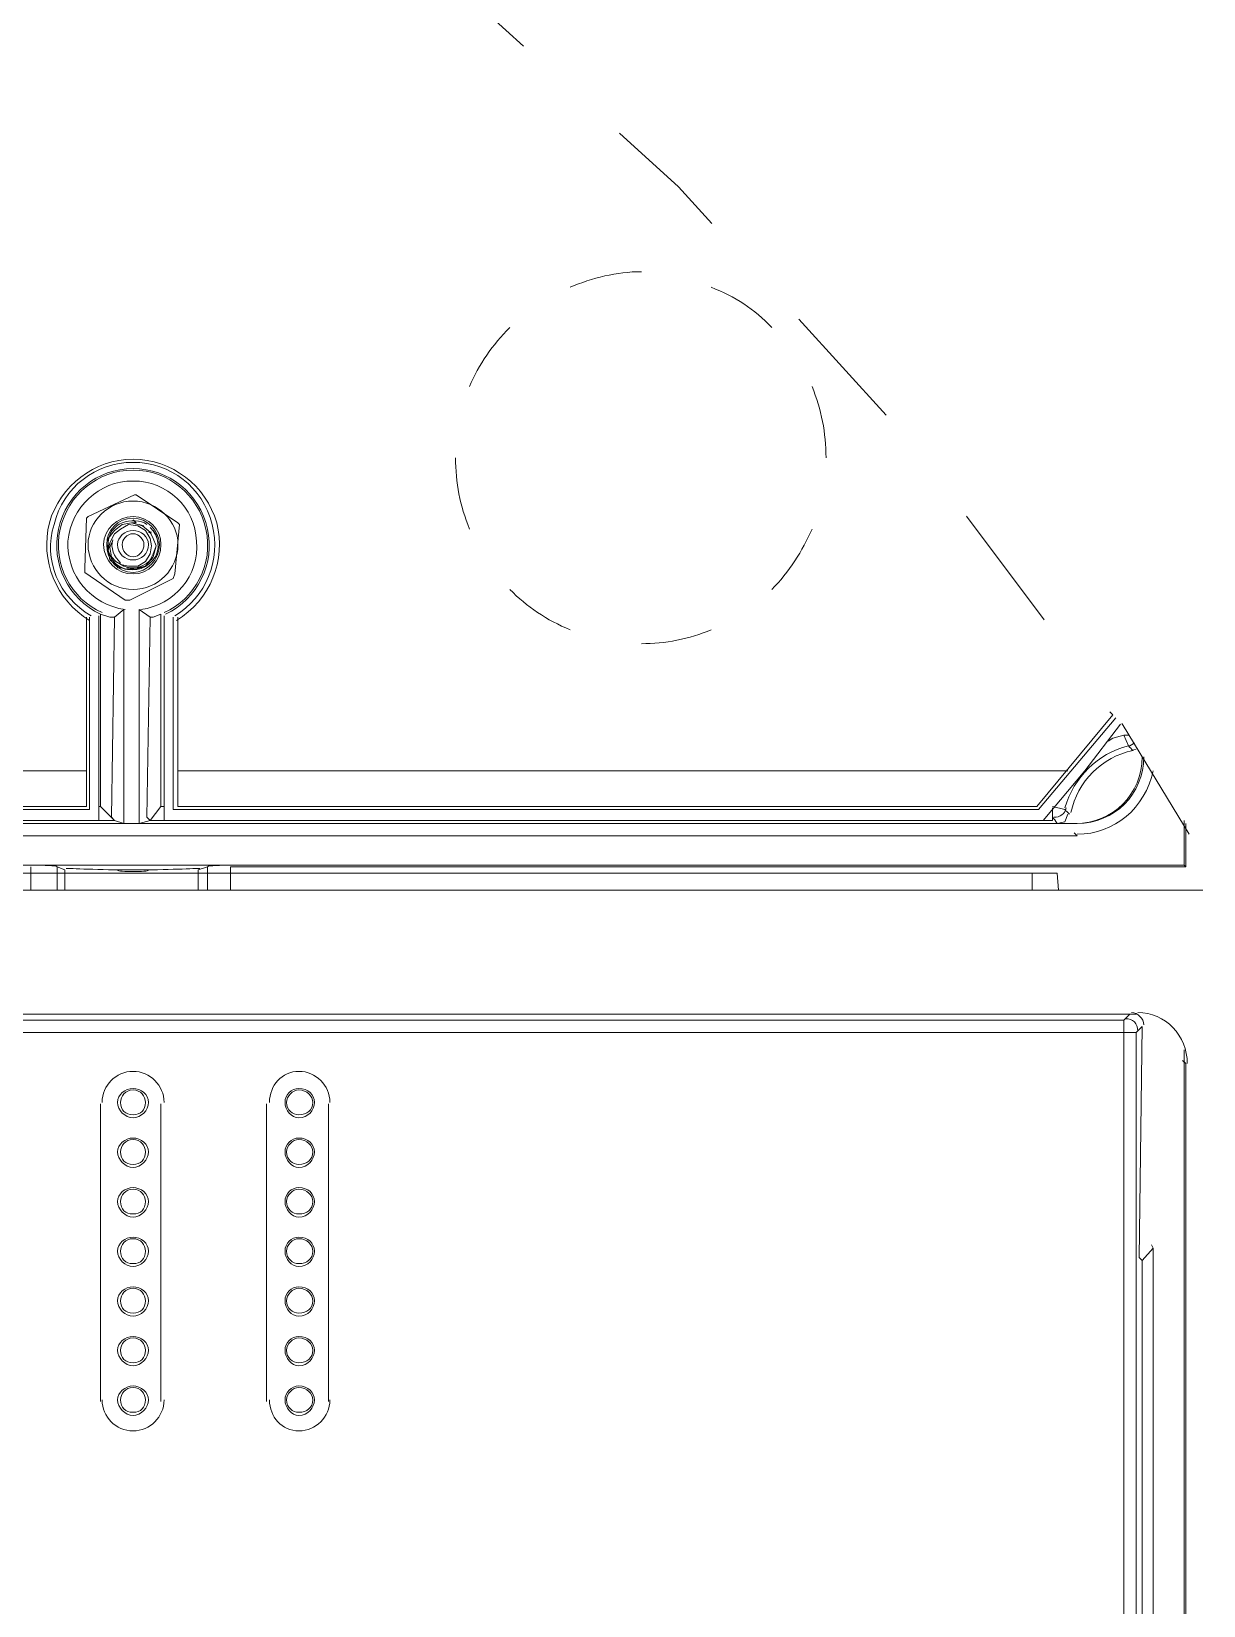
# Model space of a CAD drawing. Header units: metres. Extents: x 2999 to 3164, y 1641 to 1678.
# Drawn here: x 3007.977 to 3008.882, y 1647.108 to 1648.324 of the extents above; entities that cross this region are included whole.
import ezdxf

# ---------------------------------------------------------------- set-up
doc = ezdxf.new("R2010")
doc.units = ezdxf.units.M
doc.linetypes.add('CONTORNO_QUADRO_T', pattern=[0.35, 0.2, -0.15])

msp = doc.modelspace()

# ---------------------------------------------------------------- linework, layer by layer
at = {"color": 7, "linetype": 'Continuous', "lineweight": 20, "true_color": 0x000007}
msp.add_lwpolyline([(3008.0916, 1647.9433), (3008.0904, 1647.9445), (3008.0581, 1647.9661), (3008.0569, 1647.9661), (3008.021, 1647.9493), (3008.0198, 1647.9481), (3008.0186, 1647.9098), (3008.0186, 1647.9062), (3008.0497, 1647.8847), (3008.0533, 1647.8847), (3008.0868, 1647.9014), (3008.088, 1647.905)], close=True, dxfattribs=at)
for points in [[(3008.0437, 1647.9098), (3008.0437, 1647.911), (3008.0378, 1647.9158), (3008.0366, 1647.923), (3008.0366, 1647.9325), (3008.0413, 1647.9385), (3008.0473, 1647.9433), (3008.0545, 1647.9445), (3008.0629, 1647.9421), (3008.0689, 1647.9373), (3008.0713, 1647.9325), (3008.0737, 1647.9266), (3008.0713, 1647.9206), (3008.0689, 1647.9158)], [(3008.0497, 1647.9086), (3008.0437, 1647.911), (3008.039, 1647.917), (3008.0366, 1647.923), (3008.0378, 1647.929), (3008.0413, 1647.9361), (3008.0461, 1647.9397), (3008.0521, 1647.9433), (3008.0593, 1647.9421), (3008.0653, 1647.9385), (3008.0689, 1647.9325), (3008.0701, 1647.9266), (3008.0689, 1647.9206), (3008.0653, 1647.9146), (3008.0593, 1647.911), (3008.0521, 1647.911), (3008.0461, 1647.9122)], [(3008.0545, 1647.9445), (3008.0581, 1647.9445), (3008.0581, 1647.9445)], [(3008.0581, 1647.9445), (3008.0557, 1647.9469), (3008.0557, 1647.9469)], [(3008.0605, 1647.9433), (3008.0641, 1647.9421), (3008.0641, 1647.9421)], [(3008.0701, 1647.9361), (3008.0677, 1647.9373), (3008.0677, 1647.9373)], [(3008.0689, 1647.9373), (3008.0701, 1647.9373), (3008.0701, 1647.9373)], [(3008.039, 1647.929), (3008.0378, 1647.9254), (3008.039, 1647.9182), (3008.0425, 1647.9146), (3008.0485, 1647.911), (3008.0533, 1647.9098), (3008.0593, 1647.9098), (3008.0653, 1647.911), (3008.0689, 1647.9158)], [(3008.0737, 1647.9266), (3008.0713, 1647.9182), (3008.0653, 1647.911), (3008.0581, 1647.9086), (3008.0497, 1647.9086)], [(3008.039, 1647.9158), (3008.039, 1647.9146), (3008.039, 1647.9146)], [(3008.0473, 1647.9098), (3008.0437, 1647.9098), (3008.0437, 1647.9098)], [(3008.0713, 1647.9182), (3008.0701, 1647.9158), (3008.0701, 1647.9158)], [(3008.0198, 1647.8715), (3008.0198, 1647.7254), (3008.0198, 1647.7254)], [(3008.0222, 1647.8715), (3008.0222, 1647.723), (3008.0222, 1647.723)], [(3008.0294, 1647.753), (3008.0294, 1647.8727), (3008.0294, 1647.8727)], [(3008.0485, 1647.8775), (3008.0413, 1647.8715), (3008.0378, 1647.8715), (3008.0306, 1647.8739)], [(3008.0413, 1647.7146), (3008.0306, 1647.7254), (3008.0306, 1647.8739)], [(3008.0413, 1647.7146), (3008.039, 1647.717), (3008.0413, 1647.8715)], [(3008.0485, 1647.8775), (3008.0485, 1647.7122), (3008.0485, 1647.7122)], [(3008.0605, 1647.8775), (3008.0689, 1647.8715), (3008.0713, 1647.8715), (3008.0773, 1647.8739)], [(3008.0605, 1647.7122), (3008.0605, 1647.8775), (3008.0605, 1647.8775)], [(3008.0689, 1647.7146), (3008.0665, 1647.717), (3008.0689, 1647.8715)], [(3008.0773, 1647.8739), (3008.0773, 1647.7254), (3008.0689, 1647.7146)], [(3008.0797, 1647.8727), (3008.0797, 1647.753), (3008.0797, 1647.753)], [(3008.0868, 1647.8715), (3008.0868, 1647.723), (3008.0868, 1647.723)], [(3008.0904, 1647.8715), (3008.0904, 1647.7254), (3008.0904, 1647.7254)], [(3008.8124, 1647.7961), (3008.81, 1647.7985), (3008.81, 1647.7985)], [(3008.7537, 1647.7254), (3008.8124, 1647.7961), (3008.8124, 1647.7961)], [(3008.7549, 1647.723), (3008.8148, 1647.7937), (3008.8148, 1647.7937)], [(3008.7908, 1647.753), (3008.8184, 1647.7889), (3008.8184, 1647.7889)], [(3008.8088, 1647.7757), (3008.8124, 1647.7781), (3008.8208, 1647.7805)], [(3008.8244, 1647.7721), (3008.8208, 1647.7805), (3008.8244, 1647.7805)], [(3008.8304, 1647.7697), (3008.8268, 1647.7685), (3008.8268, 1647.7685)], [(3007.329, 1647.753), (3008.0198, 1647.753), (3008.0198, 1647.753)], [(3008.0294, 1647.753), (3008.0294, 1647.7146), (3007.3493, 1647.7146)], [(3008.0797, 1647.7146), (3008.0797, 1647.753), (3008.0797, 1647.753)], [(3008.0797, 1647.7146), (3008.7585, 1647.7146), (3008.7908, 1647.753)], [(3008.0904, 1647.753), (3008.7777, 1647.753), (3008.7777, 1647.753)], [(3007.3517, 1647.7254), (3008.0198, 1647.7254), (3008.0198, 1647.7254)], [(3008.0294, 1647.7254), (3008.0306, 1647.7254), (3008.0306, 1647.7254)], [(3008.0773, 1647.7254), (3008.0797, 1647.7254), (3008.0797, 1647.7254)], [(3008.0904, 1647.7254), (3008.7537, 1647.7254), (3008.7537, 1647.7254)], [(3008.7657, 1647.7254), (3008.7753, 1647.723), (3008.7753, 1647.723)], [(3008.7849, 1647.7122), (3007.3254, 1647.7122), (3007.3254, 1647.7122)], [(3007.3493, 1647.723), (3008.0222, 1647.723), (3008.0222, 1647.723)], [(3008.0413, 1647.7146), (3008.0294, 1647.7146), (3008.0294, 1647.7146)], [(3008.0413, 1647.7146), (3008.0485, 1647.7122), (3008.0485, 1647.7122)], [(3008.0689, 1647.7146), (3008.0605, 1647.7122), (3008.0485, 1647.7122)], [(3008.0797, 1647.7146), (3008.0689, 1647.7146), (3008.0689, 1647.7146)], [(3008.0868, 1647.723), (3008.7549, 1647.723), (3008.7549, 1647.723)], [(3008.7657, 1647.7146), (3008.7585, 1647.7146), (3008.7585, 1647.7146)], [(3008.7657, 1647.7242), (3008.7657, 1647.7146), (3008.7657, 1647.7146)], [(3008.7777, 1647.7194), (3008.7753, 1647.7134), (3008.7693, 1647.7122)], [(3008.7825, 1647.7122), (3008.7693, 1647.7122), (3008.7693, 1647.7122)], [(3008.7849, 1647.7122), (3008.7825, 1647.7122), (3008.7825, 1647.7122)], [(3008.8675, 1647.7146), (3008.8675, 1647.6799), (3008.8675, 1647.6799)], [(3008.8687, 1647.7122), (3008.8687, 1647.6787), (3008.8687, 1647.6787)], [(3007.3242, 1647.7027), (3008.7849, 1647.7027), (3008.7825, 1647.7051)], [(3008.7849, 1647.7027), (3007.3254, 1647.7027), (3007.3254, 1647.7027)], [(3008.1311, 1647.6787), (3008.8687, 1647.6787), (3008.8675, 1647.6799), (3007.2428, 1647.6799)], [(3007.9767, 1647.6787), (3007.9767, 1647.6608), (3007.997, 1647.6608)], [(3007.997, 1647.6787), (3008.003, 1647.6763), (3008.003, 1647.6763)], [(3007.997, 1647.6787), (3007.997, 1647.6608), (3008.003, 1647.6608)], [(3008.003, 1647.6763), (3008.003, 1647.6608), (3008.106, 1647.6608)], [(3008.106, 1647.6763), (3008.1132, 1647.6787), (3008.1132, 1647.6787)], [(3008.1132, 1647.6787), (3008.1132, 1647.6608), (3008.106, 1647.6608)], [(3008.106, 1647.6763), (3008.106, 1647.6608), (3008.106, 1647.6608)], [(3008.1311, 1647.6787), (3008.1311, 1647.6608), (3008.1132, 1647.6608)], [(3008.7501, 1647.6739), (3007.3589, 1647.6739), (3007.3589, 1647.6739)], [(3008.7501, 1647.6608), (3008.7501, 1647.6739), (3008.7693, 1647.6739), (3008.7705, 1647.6608)], [(3007.226, 1647.6608), (3008.8818, 1647.6608), (3008.8818, 1647.6608)], [(3008.8818, 1647.6608), (3008.1311, 1647.6608), (3008.1311, 1647.6608)], [(3008.8304, 1647.565), (3007.2799, 1647.565), (3007.2799, 1647.565)], [(3008.8256, 1647.565), (3007.2835, 1647.565), (3007.2835, 1647.565)], [(3007.2871, 1647.5602), (3008.8208, 1647.5602), (3008.8208, 1647.5602)], [(3008.8208, 1647.5506), (3007.2871, 1647.5506), (3007.2871, 1647.5602)], [(3008.8208, 1647.5602), (3008.8256, 1647.565), (3008.8256, 1647.565)], [(3008.8304, 1647.5506), (3008.8208, 1647.5506), (3008.8208, 1647.5602)], [(3008.8351, 1647.3746), (3008.8328, 1647.377), (3008.8351, 1647.5554), (3008.8304, 1647.5506), (3008.8304, 1645.2901)], [(3008.8208, 1645.2901), (3008.8208, 1647.5506), (3008.8208, 1647.5506)], [(3008.8675, 1647.5374), (3008.8675, 1644.7143), (3008.8675, 1644.7143)], [(3008.8687, 1647.5267), (3008.8663, 1647.5291), (3008.8663, 1647.5291)], [(3008.8687, 1647.5267), (3008.8687, 1644.719), (3008.8687, 1644.719)], [(3008.0306, 1647.4955), (3008.0306, 1647.468), (3008.0306, 1647.468)], [(3008.0773, 1647.468), (3008.0773, 1647.4955), (3008.0773, 1647.4955)], [(3008.1587, 1647.4955), (3008.1587, 1647.3315), (3008.1587, 1647.3315)], [(3008.2066, 1647.3183), (3008.2066, 1647.4955), (3008.2066, 1647.4955)], [(3008.0306, 1647.2657), (3008.0306, 1647.468), (3008.0306, 1647.468)], [(3008.0773, 1647.468), (3008.0773, 1647.2657), (3008.0773, 1647.2657)], [(3008.2066, 1647.4453), (3008.2066, 1647.2657), (3008.2066, 1647.2657)], [(3008.1587, 1647.2657), (3008.1587, 1647.4309), (3008.1587, 1647.4309)], [(3008.8435, 1644.6795), (3008.8435, 1647.3842), (3008.8351, 1647.3746), (3008.8351, 1644.6652)], [(3008.8435, 1644.6807), (3008.8435, 1647.3842), (3008.8423, 1647.3866)]]:
    msp.add_lwpolyline(points, dxfattribs=at)
at = {"color": 30, "linetype": 'CONTORNO_QUADRO_T', "lineweight": 20, "ltscale": 0.1}
msp.add_open_spline([(3009.3009, 1646.2156), (3009.3009, 1647.7685), (3008.0413, 1649.0281), (3006.4873, 1649.0281), (3006.4873, 1649.0281), (3004.9344, 1649.0281), (3003.6749, 1647.7685), (3003.6749, 1646.2156), (3003.6749, 1646.2156), (3003.6749, 1644.6616), (3004.9344, 1643.402), (3006.4873, 1643.402), (3006.4873, 1643.402), (3008.0413, 1643.402), (3009.3009, 1644.6616), (3009.3009, 1646.2156)], degree=3, knots=[0, 0, 0, 0, 0.0625, 0.0625, 0.0625, 0.062501, 0.125, 0.125, 0.125, 0.125001, 0.1875, 0.1875, 0.1875, 0.187501, 1, 1, 1, 1], dxfattribs=at)
at = {"color": 7, "linetype": 'Continuous', "lineweight": 20, "true_color": 0x000007}
for points in [[(3008.4484, 1648.1385), (3008.4293, 1648.1385), (3008.4101, 1648.1337), (3008.3933, 1648.1265)], [(3008.549, 1648.0954), (3008.5358, 1648.1097), (3008.5203, 1648.1193), (3008.5023, 1648.1265)], [(3008.3467, 1648.0954), (3008.3335, 1648.0822), (3008.3227, 1648.0666), (3008.3155, 1648.0499)], [(3008.5909, 1647.9948), (3008.5909, 1648.014), (3008.5873, 1648.0319), (3008.5801, 1648.0499)], [(3008.3048, 1647.9948), (3008.3048, 1647.9756), (3008.3083, 1647.9577), (3008.3155, 1647.9397)], [(3008.0402, 1647.9313), (3008.0378, 1647.9254), (3008.0413, 1647.9182), (3008.0461, 1647.9134)], [(3008.0749, 1647.9278), (3008.0749, 1647.9313), (3008.0737, 1647.9361), (3008.0713, 1647.9385)], [(3008.549, 1647.893), (3008.5622, 1647.9062), (3008.5729, 1647.923), (3008.5801, 1647.9397)], [(3008.0509, 1647.9098), (3008.0581, 1647.9086), (3008.0653, 1647.911), (3008.0701, 1647.917)], [(3008.3467, 1647.893), (3008.3598, 1647.8799), (3008.3754, 1647.8691), (3008.3933, 1647.8619)], [(3008.4484, 1647.8511), (3008.4664, 1647.8511), (3008.4855, 1647.8547), (3008.5023, 1647.8619)], [(3008.8244, 1647.7721), (3008.8256, 1647.7721), (3008.828, 1647.7733), (3008.8292, 1647.7745)], [(3008.8244, 1647.7721), (3008.8004, 1647.7661), (3008.7825, 1647.7482), (3008.7753, 1647.7242)], [(3008.828, 1647.7685), (3008.804, 1647.7637), (3008.7849, 1647.7446), (3008.7801, 1647.7206)], [(3008.7837, 1647.7122), (3008.8124, 1647.7122), (3008.8351, 1647.735), (3008.8351, 1647.7637)], [(3008.7849, 1647.7122), (3008.8136, 1647.7122), (3008.8363, 1647.735), (3008.8363, 1647.7637)], [(3008.828, 1647.7685), (3008.8268, 1647.7697), (3008.8256, 1647.7709), (3008.8244, 1647.7721)], [(3008.7849, 1647.7039), (3008.8136, 1647.7039), (3008.8375, 1647.7242), (3008.8435, 1647.753)], [(3008.7849, 1647.7039), (3008.8136, 1647.7039), (3008.8375, 1647.7242), (3008.8435, 1647.753)], [(3008.7657, 1647.717), (3008.7669, 1647.7158), (3008.7681, 1647.7146), (3008.7693, 1647.7122)], [(3008.7669, 1647.717), (3008.7717, 1647.717), (3008.7753, 1647.7194), (3008.7765, 1647.7242)], [(3008.7753, 1647.723), (3008.7765, 1647.7218), (3008.7777, 1647.7206), (3008.7789, 1647.7194)], [(3007.997, 1647.6787), (3007.9959, 1647.6799), (3007.9875, 1647.6799), (3007.9779, 1647.6799)], [(3008.1323, 1647.6799), (3008.1228, 1647.6799), (3008.1144, 1647.6799), (3008.1132, 1647.6787)], [(3008.8316, 1647.5518), (3008.8316, 1647.5578), (3008.828, 1647.5614), (3008.822, 1647.5614)], [(3008.8363, 1647.5566), (3008.8363, 1647.5614), (3008.8316, 1647.5662), (3008.8268, 1647.5662)], [(3008.8699, 1647.5267), (3008.8699, 1647.5482), (3008.8531, 1647.5662), (3008.8316, 1647.5662)], [(3008.8699, 1647.5267), (3008.8699, 1647.5482), (3008.8531, 1647.5662), (3008.8316, 1647.5662)]]:
    msp.add_open_spline(points, degree=3, dxfattribs=at)
for points, knots in [([(3008.0892, 1647.8691), (3008.1156, 1647.8847), (3008.1276, 1647.9158), (3008.1204, 1647.9445), (3008.1204, 1647.9445), (3008.112, 1647.9733), (3008.0856, 1647.9936), (3008.0557, 1647.9936), (3008.0557, 1647.9936), (3008.0258, 1647.9936), (3007.9994, 1647.9733), (3007.9911, 1647.9445), (3007.9911, 1647.9445), (3007.9839, 1647.9158), (3007.9959, 1647.8847), (3008.0222, 1647.8691)], [0, 0, 0, 0, 0.0625, 0.0625, 0.0625, 0.062501, 0.125, 0.125, 0.125, 0.125001, 0.1875, 0.1875, 0.1875, 0.187501, 1, 1, 1, 1]), ([(3008.088, 1647.8727), (3008.112, 1647.887), (3008.124, 1647.9158), (3008.1168, 1647.9433), (3008.1168, 1647.9433), (3008.1096, 1647.9721), (3008.0845, 1647.9912), (3008.0557, 1647.9912), (3008.0557, 1647.9912), (3008.027, 1647.9912), (3008.0018, 1647.9721), (3007.9947, 1647.9433), (3007.9947, 1647.9433), (3007.9863, 1647.9158), (3007.9982, 1647.887), (3008.0234, 1647.8727)], [0, 0, 0, 0, 0.0625, 0.0625, 0.0625, 0.062501, 0.125, 0.125, 0.125, 0.125001, 0.1875, 0.1875, 0.1875, 0.187501, 1, 1, 1, 1]), ([(3008.0809, 1647.8739), (3008.106, 1647.8859), (3008.1192, 1647.9134), (3008.1132, 1647.9397), (3008.1132, 1647.9397), (3008.1072, 1647.9673), (3008.0833, 1647.9864), (3008.0557, 1647.9864), (3008.0557, 1647.9864), (3008.0282, 1647.9864), (3008.0042, 1647.9673), (3007.9982, 1647.9397), (3007.9982, 1647.9397), (3007.9923, 1647.9134), (3008.0054, 1647.8859), (3008.0306, 1647.8739)], [0, 0, 0, 0, 0.0625, 0.0625, 0.0625, 0.062501, 0.125, 0.125, 0.125, 0.125001, 0.1875, 0.1875, 0.1875, 0.187501, 1, 1, 1, 1]), ([(3008.0797, 1647.8751), (3008.1036, 1647.8859), (3008.118, 1647.9122), (3008.112, 1647.9397), (3008.112, 1647.9397), (3008.106, 1647.9661), (3008.0833, 1647.9852), (3008.0557, 1647.9852), (3008.0557, 1647.9852), (3008.0282, 1647.9852), (3008.0054, 1647.9661), (3007.9994, 1647.9397), (3007.9994, 1647.9397), (3007.9935, 1647.9122), (3008.0078, 1647.8859), (3008.0318, 1647.8751)], [0, 0, 0, 0, 0.0625, 0.0625, 0.0625, 0.062501, 0.125, 0.125, 0.125, 0.125001, 0.1875, 0.1875, 0.1875, 0.187501, 1, 1, 1, 1]), ([(3008.0617, 1647.8775), (3008.088, 1647.8811), (3008.1072, 1647.9038), (3008.1048, 1647.9302), (3008.1048, 1647.9302), (3008.1036, 1647.9565), (3008.0821, 1647.9768), (3008.0557, 1647.9768), (3008.0557, 1647.9768), (3008.0294, 1647.9768), (3008.0078, 1647.9565), (3008.0054, 1647.9302), (3008.0054, 1647.9302), (3008.0042, 1647.9038), (3008.0234, 1647.8811), (3008.0497, 1647.8775)], [0, 0, 0, 0, 0.0625, 0.0625, 0.0625, 0.062501, 0.125, 0.125, 0.125, 0.125001, 0.1875, 0.1875, 0.1875, 0.187501, 1, 1, 1, 1]), ([(3008.0904, 1647.9278), (3008.0904, 1647.9457), (3008.0749, 1647.9613), (3008.0557, 1647.9613), (3008.0557, 1647.9613), (3008.0366, 1647.9613), (3008.021, 1647.9457), (3008.021, 1647.9278), (3008.021, 1647.9278), (3008.021, 1647.9086), (3008.0366, 1647.893), (3008.0557, 1647.893), (3008.0557, 1647.893), (3008.0749, 1647.893), (3008.0904, 1647.9086), (3008.0904, 1647.9278)], [0, 0, 0, 0, 0.0625, 0.0625, 0.0625, 0.062501, 0.125, 0.125, 0.125, 0.125001, 0.1875, 0.1875, 0.1875, 0.187501, 1, 1, 1, 1]), ([(3008.0773, 1647.9278), (3008.0773, 1647.9397), (3008.0677, 1647.9493), (3008.0557, 1647.9493), (3008.0557, 1647.9493), (3008.0437, 1647.9493), (3008.033, 1647.9397), (3008.033, 1647.9278), (3008.033, 1647.9278), (3008.033, 1647.9146), (3008.0437, 1647.905), (3008.0557, 1647.905), (3008.0557, 1647.905), (3008.0677, 1647.905), (3008.0773, 1647.9146), (3008.0773, 1647.9278)], [0, 0, 0, 0, 0.0625, 0.0625, 0.0625, 0.062501, 0.125, 0.125, 0.125, 0.125001, 0.1875, 0.1875, 0.1875, 0.187501, 1, 1, 1, 1]), ([(3008.0761, 1647.9278), (3008.0761, 1647.9385), (3008.0665, 1647.9481), (3008.0557, 1647.9481), (3008.0557, 1647.9481), (3008.0437, 1647.9481), (3008.0354, 1647.9385), (3008.0354, 1647.9278), (3008.0354, 1647.9278), (3008.0354, 1647.9158), (3008.0437, 1647.9062), (3008.0557, 1647.9062), (3008.0557, 1647.9062), (3008.0665, 1647.9062), (3008.0761, 1647.9158), (3008.0761, 1647.9278)], [0, 0, 0, 0, 0.0625, 0.0625, 0.0625, 0.062501, 0.125, 0.125, 0.125, 0.125001, 0.1875, 0.1875, 0.1875, 0.187501, 1, 1, 1, 1]), ([(3008.0665, 1647.9433), (3008.0617, 1647.9469), (3008.0533, 1647.9469), (3008.0473, 1647.9445), (3008.0473, 1647.9445), (3008.0413, 1647.9421), (3008.0366, 1647.9361), (3008.0366, 1647.929), (3008.0366, 1647.929), (3008.0354, 1647.9218), (3008.039, 1647.9146), (3008.0449, 1647.911)], [0, 0, 0, 0, 0.083333, 0.083333, 0.083333, 0.083334, 0.166667, 0.166667, 0.166667, 0.166668, 1, 1, 1, 1]), ([(3008.0677, 1647.9278), (3008.0677, 1647.9337), (3008.0617, 1647.9385), (3008.0557, 1647.9385), (3008.0557, 1647.9385), (3008.0497, 1647.9385), (3008.0437, 1647.9337), (3008.0437, 1647.9278), (3008.0437, 1647.9278), (3008.0437, 1647.9206), (3008.0497, 1647.9158), (3008.0557, 1647.9158), (3008.0557, 1647.9158), (3008.0617, 1647.9158), (3008.0677, 1647.9206), (3008.0677, 1647.9278)], [0, 0, 0, 0, 0.0625, 0.0625, 0.0625, 0.062501, 0.125, 0.125, 0.125, 0.125001, 0.1875, 0.1875, 0.1875, 0.187501, 1, 1, 1, 1]), ([(3008.0449, 1647.911), (3008.0533, 1647.9062), (3008.0641, 1647.9074), (3008.0713, 1647.9158), (3008.0713, 1647.9158), (3008.0773, 1647.923), (3008.0761, 1647.9349), (3008.0689, 1647.9409)], [0, 0, 0, 0, 0.125, 0.125, 0.125, 0.125001, 1, 1, 1, 1]), ([(3008.0641, 1647.9278), (3008.0641, 1647.9313), (3008.0605, 1647.9361), (3008.0557, 1647.9361), (3008.0557, 1647.9361), (3008.0509, 1647.9361), (3008.0473, 1647.9313), (3008.0473, 1647.9278), (3008.0473, 1647.9278), (3008.0473, 1647.923), (3008.0509, 1647.9182), (3008.0557, 1647.9182), (3008.0557, 1647.9182), (3008.0605, 1647.9182), (3008.0641, 1647.923), (3008.0641, 1647.9278)], [0, 0, 0, 0, 0.0625, 0.0625, 0.0625, 0.062501, 0.125, 0.125, 0.125, 0.125001, 0.1875, 0.1875, 0.1875, 0.187501, 1, 1, 1, 1]), ([(3008.0042, 1647.6775), (3008.0066, 1647.6775), (3008.0294, 1647.6763), (3008.0557, 1647.6763), (3008.0557, 1647.6763), (3008.0821, 1647.6763), (3008.1048, 1647.6775), (3008.1072, 1647.6775)], [0, 0, 0, 0, 0.125, 0.125, 0.125, 0.125001, 1, 1, 1, 1]), ([(3008.0677, 1647.6763), (3008.0677, 1647.6763), (3008.0617, 1647.6763), (3008.0557, 1647.6763), (3008.0557, 1647.6763), (3008.0497, 1647.6763), (3008.0437, 1647.6763), (3008.0437, 1647.6763), (3008.0437, 1647.6763), (3008.0437, 1647.6751), (3008.0497, 1647.6751), (3008.0557, 1647.6751), (3008.0557, 1647.6751), (3008.0617, 1647.6751), (3008.0677, 1647.6751), (3008.0677, 1647.6763)], [0, 0, 0, 0, 0.0625, 0.0625, 0.0625, 0.062501, 0.125, 0.125, 0.125, 0.125001, 0.1875, 0.1875, 0.1875, 0.187501, 1, 1, 1, 1]), ([(3008.0797, 1647.4967), (3008.0797, 1647.5099), (3008.0689, 1647.5207), (3008.0557, 1647.5207), (3008.0557, 1647.5207), (3008.0425, 1647.5207), (3008.0318, 1647.5099), (3008.0318, 1647.4967)], [0, 0, 0, 0, 0.125, 0.125, 0.125, 0.125001, 1, 1, 1, 1]), ([(3008.2078, 1647.4967), (3008.2078, 1647.5099), (3008.197, 1647.5207), (3008.1838, 1647.5207), (3008.1838, 1647.5207), (3008.1707, 1647.5207), (3008.1611, 1647.5099), (3008.1611, 1647.4967)], [0, 0, 0, 0, 0.125, 0.125, 0.125, 0.125001, 1, 1, 1, 1]), ([(3008.0677, 1647.4967), (3008.0677, 1647.5027), (3008.0617, 1647.5075), (3008.0557, 1647.5075), (3008.0557, 1647.5075), (3008.0497, 1647.5075), (3008.0437, 1647.5027), (3008.0437, 1647.4967), (3008.0437, 1647.4967), (3008.0437, 1647.4907), (3008.0497, 1647.4848), (3008.0557, 1647.4848), (3008.0557, 1647.4848), (3008.0617, 1647.4848), (3008.0677, 1647.4907), (3008.0677, 1647.4967)], [0, 0, 0, 0, 0.0625, 0.0625, 0.0625, 0.062501, 0.125, 0.125, 0.125, 0.125001, 0.1875, 0.1875, 0.1875, 0.187501, 1, 1, 1, 1]), ([(3008.0653, 1647.4967), (3008.0653, 1647.5015), (3008.0617, 1647.5063), (3008.0557, 1647.5063), (3008.0557, 1647.5063), (3008.0497, 1647.5063), (3008.0461, 1647.5015), (3008.0461, 1647.4967), (3008.0461, 1647.4967), (3008.0461, 1647.4907), (3008.0497, 1647.4872), (3008.0557, 1647.4872), (3008.0557, 1647.4872), (3008.0617, 1647.4872), (3008.0653, 1647.4907), (3008.0653, 1647.4967)], [0, 0, 0, 0, 0.0625, 0.0625, 0.0625, 0.062501, 0.125, 0.125, 0.125, 0.125001, 0.1875, 0.1875, 0.1875, 0.187501, 1, 1, 1, 1]), ([(3008.1958, 1647.4967), (3008.1958, 1647.5027), (3008.191, 1647.5075), (3008.1838, 1647.5075), (3008.1838, 1647.5075), (3008.1778, 1647.5075), (3008.1731, 1647.5027), (3008.1731, 1647.4967), (3008.1731, 1647.4967), (3008.1731, 1647.4907), (3008.1778, 1647.4848), (3008.1838, 1647.4848), (3008.1838, 1647.4848), (3008.191, 1647.4848), (3008.1958, 1647.4907), (3008.1958, 1647.4967)], [0, 0, 0, 0, 0.0625, 0.0625, 0.0625, 0.062501, 0.125, 0.125, 0.125, 0.125001, 0.1875, 0.1875, 0.1875, 0.187501, 1, 1, 1, 1]), ([(3008.1946, 1647.4967), (3008.1946, 1647.5015), (3008.1898, 1647.5063), (3008.1838, 1647.5063), (3008.1838, 1647.5063), (3008.179, 1647.5063), (3008.1742, 1647.5015), (3008.1742, 1647.4967), (3008.1742, 1647.4967), (3008.1742, 1647.4907), (3008.179, 1647.4872), (3008.1838, 1647.4872), (3008.1838, 1647.4872), (3008.1898, 1647.4872), (3008.1946, 1647.4907), (3008.1946, 1647.4967)], [0, 0, 0, 0, 0.0625, 0.0625, 0.0625, 0.062501, 0.125, 0.125, 0.125, 0.125001, 0.1875, 0.1875, 0.1875, 0.187501, 1, 1, 1, 1]), ([(3008.0677, 1647.4584), (3008.0677, 1647.4644), (3008.0617, 1647.4692), (3008.0557, 1647.4692), (3008.0557, 1647.4692), (3008.0497, 1647.4692), (3008.0437, 1647.4644), (3008.0437, 1647.4584), (3008.0437, 1647.4584), (3008.0437, 1647.4524), (3008.0497, 1647.4465), (3008.0557, 1647.4465), (3008.0557, 1647.4465), (3008.0617, 1647.4465), (3008.0677, 1647.4524), (3008.0677, 1647.4584)], [0, 0, 0, 0, 0.0625, 0.0625, 0.0625, 0.062501, 0.125, 0.125, 0.125, 0.125001, 0.1875, 0.1875, 0.1875, 0.187501, 1, 1, 1, 1]), ([(3008.1958, 1647.4584), (3008.1958, 1647.4644), (3008.191, 1647.4692), (3008.1838, 1647.4692), (3008.1838, 1647.4692), (3008.1778, 1647.4692), (3008.1731, 1647.4644), (3008.1731, 1647.4584), (3008.1731, 1647.4584), (3008.1731, 1647.4524), (3008.1778, 1647.4465), (3008.1838, 1647.4465), (3008.1838, 1647.4465), (3008.191, 1647.4465), (3008.1958, 1647.4524), (3008.1958, 1647.4584)], [0, 0, 0, 0, 0.0625, 0.0625, 0.0625, 0.062501, 0.125, 0.125, 0.125, 0.125001, 0.1875, 0.1875, 0.1875, 0.187501, 1, 1, 1, 1]), ([(3008.0653, 1647.4584), (3008.0653, 1647.4632), (3008.0617, 1647.468), (3008.0557, 1647.468), (3008.0557, 1647.468), (3008.0497, 1647.468), (3008.0461, 1647.4632), (3008.0461, 1647.4584), (3008.0461, 1647.4584), (3008.0461, 1647.4524), (3008.0497, 1647.4488), (3008.0557, 1647.4488), (3008.0557, 1647.4488), (3008.0617, 1647.4488), (3008.0653, 1647.4524), (3008.0653, 1647.4584)], [0, 0, 0, 0, 0.0625, 0.0625, 0.0625, 0.062501, 0.125, 0.125, 0.125, 0.125001, 0.1875, 0.1875, 0.1875, 0.187501, 1, 1, 1, 1]), ([(3008.1946, 1647.4584), (3008.1946, 1647.4632), (3008.1898, 1647.468), (3008.1838, 1647.468), (3008.1838, 1647.468), (3008.179, 1647.468), (3008.1742, 1647.4632), (3008.1742, 1647.4584), (3008.1742, 1647.4584), (3008.1742, 1647.4524), (3008.179, 1647.4488), (3008.1838, 1647.4488), (3008.1838, 1647.4488), (3008.1898, 1647.4488), (3008.1946, 1647.4524), (3008.1946, 1647.4584)], [0, 0, 0, 0, 0.0625, 0.0625, 0.0625, 0.062501, 0.125, 0.125, 0.125, 0.125001, 0.1875, 0.1875, 0.1875, 0.187501, 1, 1, 1, 1]), ([(3008.0677, 1647.4201), (3008.0677, 1647.4261), (3008.0617, 1647.4309), (3008.0557, 1647.4309), (3008.0557, 1647.4309), (3008.0497, 1647.4309), (3008.0437, 1647.4261), (3008.0437, 1647.4201), (3008.0437, 1647.4201), (3008.0437, 1647.4141), (3008.0497, 1647.4081), (3008.0557, 1647.4081), (3008.0557, 1647.4081), (3008.0617, 1647.4081), (3008.0677, 1647.4141), (3008.0677, 1647.4201)], [0, 0, 0, 0, 0.0625, 0.0625, 0.0625, 0.062501, 0.125, 0.125, 0.125, 0.125001, 0.1875, 0.1875, 0.1875, 0.187501, 1, 1, 1, 1]), ([(3008.0677, 1647.4201), (3008.0677, 1647.4261), (3008.0617, 1647.4309), (3008.0557, 1647.4309), (3008.0557, 1647.4309), (3008.0497, 1647.4309), (3008.0437, 1647.4261), (3008.0437, 1647.4201), (3008.0437, 1647.4201), (3008.0437, 1647.4141), (3008.0497, 1647.4081), (3008.0557, 1647.4081), (3008.0557, 1647.4081), (3008.0617, 1647.4081), (3008.0677, 1647.4141), (3008.0677, 1647.4201)], [0, 0, 0, 0, 0.0625, 0.0625, 0.0625, 0.062501, 0.125, 0.125, 0.125, 0.125001, 0.1875, 0.1875, 0.1875, 0.187501, 1, 1, 1, 1]), ([(3008.0653, 1647.4201), (3008.0653, 1647.4249), (3008.0617, 1647.4297), (3008.0557, 1647.4297), (3008.0557, 1647.4297), (3008.0497, 1647.4297), (3008.0461, 1647.4249), (3008.0461, 1647.4201), (3008.0461, 1647.4201), (3008.0461, 1647.4141), (3008.0497, 1647.4105), (3008.0557, 1647.4105), (3008.0557, 1647.4105), (3008.0617, 1647.4105), (3008.0653, 1647.4141), (3008.0653, 1647.4201)], [0, 0, 0, 0, 0.0625, 0.0625, 0.0625, 0.062501, 0.125, 0.125, 0.125, 0.125001, 0.1875, 0.1875, 0.1875, 0.187501, 1, 1, 1, 1]), ([(3008.0653, 1647.4201), (3008.0653, 1647.4249), (3008.0617, 1647.4297), (3008.0557, 1647.4297), (3008.0557, 1647.4297), (3008.0497, 1647.4297), (3008.0461, 1647.4249), (3008.0461, 1647.4201), (3008.0461, 1647.4201), (3008.0461, 1647.4141), (3008.0497, 1647.4105), (3008.0557, 1647.4105), (3008.0557, 1647.4105), (3008.0617, 1647.4105), (3008.0653, 1647.4141), (3008.0653, 1647.4201)], [0, 0, 0, 0, 0.0625, 0.0625, 0.0625, 0.062501, 0.125, 0.125, 0.125, 0.125001, 0.1875, 0.1875, 0.1875, 0.187501, 1, 1, 1, 1]), ([(3008.1958, 1647.4201), (3008.1958, 1647.4261), (3008.191, 1647.4309), (3008.1838, 1647.4309), (3008.1838, 1647.4309), (3008.1778, 1647.4309), (3008.1731, 1647.4261), (3008.1731, 1647.4201), (3008.1731, 1647.4201), (3008.1731, 1647.4141), (3008.1778, 1647.4081), (3008.1838, 1647.4081), (3008.1838, 1647.4081), (3008.191, 1647.4081), (3008.1958, 1647.4141), (3008.1958, 1647.4201)], [0, 0, 0, 0, 0.0625, 0.0625, 0.0625, 0.062501, 0.125, 0.125, 0.125, 0.125001, 0.1875, 0.1875, 0.1875, 0.187501, 1, 1, 1, 1]), ([(3008.1958, 1647.4201), (3008.1958, 1647.4261), (3008.191, 1647.4309), (3008.1838, 1647.4309), (3008.1838, 1647.4309), (3008.1778, 1647.4309), (3008.1731, 1647.4261), (3008.1731, 1647.4201), (3008.1731, 1647.4201), (3008.1731, 1647.4141), (3008.1778, 1647.4081), (3008.1838, 1647.4081), (3008.1838, 1647.4081), (3008.191, 1647.4081), (3008.1958, 1647.4141), (3008.1958, 1647.4201)], [0, 0, 0, 0, 0.0625, 0.0625, 0.0625, 0.062501, 0.125, 0.125, 0.125, 0.125001, 0.1875, 0.1875, 0.1875, 0.187501, 1, 1, 1, 1]), ([(3008.1946, 1647.4201), (3008.1946, 1647.4249), (3008.1898, 1647.4297), (3008.1838, 1647.4297), (3008.1838, 1647.4297), (3008.179, 1647.4297), (3008.1742, 1647.4249), (3008.1742, 1647.4201), (3008.1742, 1647.4201), (3008.1742, 1647.4141), (3008.179, 1647.4105), (3008.1838, 1647.4105), (3008.1838, 1647.4105), (3008.1898, 1647.4105), (3008.1946, 1647.4141), (3008.1946, 1647.4201)], [0, 0, 0, 0, 0.0625, 0.0625, 0.0625, 0.062501, 0.125, 0.125, 0.125, 0.125001, 0.1875, 0.1875, 0.1875, 0.187501, 1, 1, 1, 1]), ([(3008.1946, 1647.4201), (3008.1946, 1647.4249), (3008.1898, 1647.4297), (3008.1838, 1647.4297), (3008.1838, 1647.4297), (3008.179, 1647.4297), (3008.1742, 1647.4249), (3008.1742, 1647.4201), (3008.1742, 1647.4201), (3008.1742, 1647.4141), (3008.179, 1647.4105), (3008.1838, 1647.4105), (3008.1838, 1647.4105), (3008.1898, 1647.4105), (3008.1946, 1647.4141), (3008.1946, 1647.4201)], [0, 0, 0, 0, 0.0625, 0.0625, 0.0625, 0.062501, 0.125, 0.125, 0.125, 0.125001, 0.1875, 0.1875, 0.1875, 0.187501, 1, 1, 1, 1]), ([(3008.0677, 1647.3818), (3008.0677, 1647.3878), (3008.0617, 1647.3926), (3008.0557, 1647.3926), (3008.0557, 1647.3926), (3008.0497, 1647.3926), (3008.0437, 1647.3878), (3008.0437, 1647.3818), (3008.0437, 1647.3818), (3008.0437, 1647.3758), (3008.0497, 1647.3698), (3008.0557, 1647.3698), (3008.0557, 1647.3698), (3008.0617, 1647.3698), (3008.0677, 1647.3758), (3008.0677, 1647.3818)], [0, 0, 0, 0, 0.0625, 0.0625, 0.0625, 0.062501, 0.125, 0.125, 0.125, 0.125001, 0.1875, 0.1875, 0.1875, 0.187501, 1, 1, 1, 1]), ([(3008.0677, 1647.3818), (3008.0677, 1647.3878), (3008.0617, 1647.3926), (3008.0557, 1647.3926), (3008.0557, 1647.3926), (3008.0497, 1647.3926), (3008.0437, 1647.3878), (3008.0437, 1647.3818), (3008.0437, 1647.3818), (3008.0437, 1647.3758), (3008.0497, 1647.3698), (3008.0557, 1647.3698), (3008.0557, 1647.3698), (3008.0617, 1647.3698), (3008.0677, 1647.3758), (3008.0677, 1647.3818)], [0, 0, 0, 0, 0.0625, 0.0625, 0.0625, 0.062501, 0.125, 0.125, 0.125, 0.125001, 0.1875, 0.1875, 0.1875, 0.187501, 1, 1, 1, 1]), ([(3008.0653, 1647.3818), (3008.0653, 1647.3866), (3008.0617, 1647.3914), (3008.0557, 1647.3914), (3008.0557, 1647.3914), (3008.0497, 1647.3914), (3008.0461, 1647.3866), (3008.0461, 1647.3818), (3008.0461, 1647.3818), (3008.0461, 1647.3758), (3008.0497, 1647.3722), (3008.0557, 1647.3722), (3008.0557, 1647.3722), (3008.0617, 1647.3722), (3008.0653, 1647.3758), (3008.0653, 1647.3818)], [0, 0, 0, 0, 0.0625, 0.0625, 0.0625, 0.062501, 0.125, 0.125, 0.125, 0.125001, 0.1875, 0.1875, 0.1875, 0.187501, 1, 1, 1, 1]), ([(3008.0653, 1647.3818), (3008.0653, 1647.3866), (3008.0617, 1647.3914), (3008.0557, 1647.3914), (3008.0557, 1647.3914), (3008.0497, 1647.3914), (3008.0461, 1647.3866), (3008.0461, 1647.3818), (3008.0461, 1647.3818), (3008.0461, 1647.3758), (3008.0497, 1647.3722), (3008.0557, 1647.3722), (3008.0557, 1647.3722), (3008.0617, 1647.3722), (3008.0653, 1647.3758), (3008.0653, 1647.3818)], [0, 0, 0, 0, 0.0625, 0.0625, 0.0625, 0.062501, 0.125, 0.125, 0.125, 0.125001, 0.1875, 0.1875, 0.1875, 0.187501, 1, 1, 1, 1]), ([(3008.1958, 1647.3818), (3008.1958, 1647.3878), (3008.191, 1647.3926), (3008.1838, 1647.3926), (3008.1838, 1647.3926), (3008.1778, 1647.3926), (3008.1731, 1647.3878), (3008.1731, 1647.3818), (3008.1731, 1647.3818), (3008.1731, 1647.3758), (3008.1778, 1647.3698), (3008.1838, 1647.3698), (3008.1838, 1647.3698), (3008.191, 1647.3698), (3008.1958, 1647.3758), (3008.1958, 1647.3818)], [0, 0, 0, 0, 0.0625, 0.0625, 0.0625, 0.062501, 0.125, 0.125, 0.125, 0.125001, 0.1875, 0.1875, 0.1875, 0.187501, 1, 1, 1, 1]), ([(3008.1958, 1647.3818), (3008.1958, 1647.3878), (3008.191, 1647.3926), (3008.1838, 1647.3926), (3008.1838, 1647.3926), (3008.1778, 1647.3926), (3008.1731, 1647.3878), (3008.1731, 1647.3818), (3008.1731, 1647.3818), (3008.1731, 1647.3758), (3008.1778, 1647.3698), (3008.1838, 1647.3698), (3008.1838, 1647.3698), (3008.191, 1647.3698), (3008.1958, 1647.3758), (3008.1958, 1647.3818)], [0, 0, 0, 0, 0.0625, 0.0625, 0.0625, 0.062501, 0.125, 0.125, 0.125, 0.125001, 0.1875, 0.1875, 0.1875, 0.187501, 1, 1, 1, 1]), ([(3008.1946, 1647.3818), (3008.1946, 1647.3866), (3008.1898, 1647.3914), (3008.1838, 1647.3914), (3008.1838, 1647.3914), (3008.179, 1647.3914), (3008.1742, 1647.3866), (3008.1742, 1647.3818), (3008.1742, 1647.3818), (3008.1742, 1647.3758), (3008.179, 1647.3722), (3008.1838, 1647.3722), (3008.1838, 1647.3722), (3008.1898, 1647.3722), (3008.1946, 1647.3758), (3008.1946, 1647.3818)], [0, 0, 0, 0, 0.0625, 0.0625, 0.0625, 0.062501, 0.125, 0.125, 0.125, 0.125001, 0.1875, 0.1875, 0.1875, 0.187501, 1, 1, 1, 1]), ([(3008.1946, 1647.3818), (3008.1946, 1647.3866), (3008.1898, 1647.3914), (3008.1838, 1647.3914), (3008.1838, 1647.3914), (3008.179, 1647.3914), (3008.1742, 1647.3866), (3008.1742, 1647.3818), (3008.1742, 1647.3818), (3008.1742, 1647.3758), (3008.179, 1647.3722), (3008.1838, 1647.3722), (3008.1838, 1647.3722), (3008.1898, 1647.3722), (3008.1946, 1647.3758), (3008.1946, 1647.3818)], [0, 0, 0, 0, 0.0625, 0.0625, 0.0625, 0.062501, 0.125, 0.125, 0.125, 0.125001, 0.1875, 0.1875, 0.1875, 0.187501, 1, 1, 1, 1]), ([(3008.0677, 1647.3435), (3008.0677, 1647.3495), (3008.0617, 1647.3543), (3008.0557, 1647.3543), (3008.0557, 1647.3543), (3008.0497, 1647.3543), (3008.0437, 1647.3495), (3008.0437, 1647.3435), (3008.0437, 1647.3435), (3008.0437, 1647.3375), (3008.0497, 1647.3315), (3008.0557, 1647.3315), (3008.0557, 1647.3315), (3008.0617, 1647.3315), (3008.0677, 1647.3375), (3008.0677, 1647.3435)], [0, 0, 0, 0, 0.0625, 0.0625, 0.0625, 0.062501, 0.125, 0.125, 0.125, 0.125001, 0.1875, 0.1875, 0.1875, 0.187501, 1, 1, 1, 1]), ([(3008.0677, 1647.3435), (3008.0677, 1647.3495), (3008.0617, 1647.3543), (3008.0557, 1647.3543), (3008.0557, 1647.3543), (3008.0497, 1647.3543), (3008.0437, 1647.3495), (3008.0437, 1647.3435), (3008.0437, 1647.3435), (3008.0437, 1647.3375), (3008.0497, 1647.3315), (3008.0557, 1647.3315), (3008.0557, 1647.3315), (3008.0617, 1647.3315), (3008.0677, 1647.3375), (3008.0677, 1647.3435)], [0, 0, 0, 0, 0.0625, 0.0625, 0.0625, 0.062501, 0.125, 0.125, 0.125, 0.125001, 0.1875, 0.1875, 0.1875, 0.187501, 1, 1, 1, 1]), ([(3008.0653, 1647.3435), (3008.0653, 1647.3483), (3008.0617, 1647.3531), (3008.0557, 1647.3531), (3008.0557, 1647.3531), (3008.0497, 1647.3531), (3008.0461, 1647.3483), (3008.0461, 1647.3435), (3008.0461, 1647.3435), (3008.0461, 1647.3375), (3008.0497, 1647.3339), (3008.0557, 1647.3339), (3008.0557, 1647.3339), (3008.0617, 1647.3339), (3008.0653, 1647.3375), (3008.0653, 1647.3435)], [0, 0, 0, 0, 0.0625, 0.0625, 0.0625, 0.062501, 0.125, 0.125, 0.125, 0.125001, 0.1875, 0.1875, 0.1875, 0.187501, 1, 1, 1, 1]), ([(3008.0653, 1647.3435), (3008.0653, 1647.3483), (3008.0617, 1647.3531), (3008.0557, 1647.3531), (3008.0557, 1647.3531), (3008.0497, 1647.3531), (3008.0461, 1647.3483), (3008.0461, 1647.3435), (3008.0461, 1647.3435), (3008.0461, 1647.3375), (3008.0497, 1647.3339), (3008.0557, 1647.3339), (3008.0557, 1647.3339), (3008.0617, 1647.3339), (3008.0653, 1647.3375), (3008.0653, 1647.3435)], [0, 0, 0, 0, 0.0625, 0.0625, 0.0625, 0.062501, 0.125, 0.125, 0.125, 0.125001, 0.1875, 0.1875, 0.1875, 0.187501, 1, 1, 1, 1]), ([(3008.1958, 1647.3435), (3008.1958, 1647.3495), (3008.191, 1647.3543), (3008.1838, 1647.3543), (3008.1838, 1647.3543), (3008.1778, 1647.3543), (3008.1731, 1647.3495), (3008.1731, 1647.3435), (3008.1731, 1647.3435), (3008.1731, 1647.3375), (3008.1778, 1647.3315), (3008.1838, 1647.3315), (3008.1838, 1647.3315), (3008.191, 1647.3315), (3008.1958, 1647.3375), (3008.1958, 1647.3435)], [0, 0, 0, 0, 0.0625, 0.0625, 0.0625, 0.062501, 0.125, 0.125, 0.125, 0.125001, 0.1875, 0.1875, 0.1875, 0.187501, 1, 1, 1, 1]), ([(3008.1958, 1647.3435), (3008.1958, 1647.3495), (3008.191, 1647.3543), (3008.1838, 1647.3543), (3008.1838, 1647.3543), (3008.1778, 1647.3543), (3008.1731, 1647.3495), (3008.1731, 1647.3435), (3008.1731, 1647.3435), (3008.1731, 1647.3375), (3008.1778, 1647.3315), (3008.1838, 1647.3315), (3008.1838, 1647.3315), (3008.191, 1647.3315), (3008.1958, 1647.3375), (3008.1958, 1647.3435)], [0, 0, 0, 0, 0.0625, 0.0625, 0.0625, 0.062501, 0.125, 0.125, 0.125, 0.125001, 0.1875, 0.1875, 0.1875, 0.187501, 1, 1, 1, 1]), ([(3008.1946, 1647.3435), (3008.1946, 1647.3483), (3008.1898, 1647.3531), (3008.1838, 1647.3531), (3008.1838, 1647.3531), (3008.179, 1647.3531), (3008.1742, 1647.3483), (3008.1742, 1647.3435), (3008.1742, 1647.3435), (3008.1742, 1647.3375), (3008.179, 1647.3339), (3008.1838, 1647.3339), (3008.1838, 1647.3339), (3008.1898, 1647.3339), (3008.1946, 1647.3375), (3008.1946, 1647.3435)], [0, 0, 0, 0, 0.0625, 0.0625, 0.0625, 0.062501, 0.125, 0.125, 0.125, 0.125001, 0.1875, 0.1875, 0.1875, 0.187501, 1, 1, 1, 1]), ([(3008.1946, 1647.3435), (3008.1946, 1647.3483), (3008.1898, 1647.3531), (3008.1838, 1647.3531), (3008.1838, 1647.3531), (3008.179, 1647.3531), (3008.1742, 1647.3483), (3008.1742, 1647.3435), (3008.1742, 1647.3435), (3008.1742, 1647.3375), (3008.179, 1647.3339), (3008.1838, 1647.3339), (3008.1838, 1647.3339), (3008.1898, 1647.3339), (3008.1946, 1647.3375), (3008.1946, 1647.3435)], [0, 0, 0, 0, 0.0625, 0.0625, 0.0625, 0.062501, 0.125, 0.125, 0.125, 0.125001, 0.1875, 0.1875, 0.1875, 0.187501, 1, 1, 1, 1]), ([(3008.0677, 1647.3052), (3008.0677, 1647.3112), (3008.0617, 1647.3159), (3008.0557, 1647.3159), (3008.0557, 1647.3159), (3008.0497, 1647.3159), (3008.0437, 1647.3112), (3008.0437, 1647.3052), (3008.0437, 1647.3052), (3008.0437, 1647.2992), (3008.0497, 1647.2932), (3008.0557, 1647.2932), (3008.0557, 1647.2932), (3008.0617, 1647.2932), (3008.0677, 1647.2992), (3008.0677, 1647.3052)], [0, 0, 0, 0, 0.0625, 0.0625, 0.0625, 0.062501, 0.125, 0.125, 0.125, 0.125001, 0.1875, 0.1875, 0.1875, 0.187501, 1, 1, 1, 1]), ([(3008.0653, 1647.3052), (3008.0653, 1647.31), (3008.0617, 1647.3147), (3008.0557, 1647.3147), (3008.0557, 1647.3147), (3008.0497, 1647.3147), (3008.0461, 1647.31), (3008.0461, 1647.3052), (3008.0461, 1647.3052), (3008.0461, 1647.2992), (3008.0497, 1647.2956), (3008.0557, 1647.2956), (3008.0557, 1647.2956), (3008.0617, 1647.2956), (3008.0653, 1647.2992), (3008.0653, 1647.3052)], [0, 0, 0, 0, 0.0625, 0.0625, 0.0625, 0.062501, 0.125, 0.125, 0.125, 0.125001, 0.1875, 0.1875, 0.1875, 0.187501, 1, 1, 1, 1]), ([(3008.1958, 1647.3052), (3008.1958, 1647.3112), (3008.191, 1647.3159), (3008.1838, 1647.3159), (3008.1838, 1647.3159), (3008.1778, 1647.3159), (3008.1731, 1647.3112), (3008.1731, 1647.3052), (3008.1731, 1647.3052), (3008.1731, 1647.2992), (3008.1778, 1647.2932), (3008.1838, 1647.2932), (3008.1838, 1647.2932), (3008.191, 1647.2932), (3008.1958, 1647.2992), (3008.1958, 1647.3052)], [0, 0, 0, 0, 0.0625, 0.0625, 0.0625, 0.062501, 0.125, 0.125, 0.125, 0.125001, 0.1875, 0.1875, 0.1875, 0.187501, 1, 1, 1, 1]), ([(3008.1946, 1647.3052), (3008.1946, 1647.31), (3008.1898, 1647.3147), (3008.1838, 1647.3147), (3008.1838, 1647.3147), (3008.179, 1647.3147), (3008.1742, 1647.31), (3008.1742, 1647.3052), (3008.1742, 1647.3052), (3008.1742, 1647.2992), (3008.179, 1647.2956), (3008.1838, 1647.2956), (3008.1838, 1647.2956), (3008.1898, 1647.2956), (3008.1946, 1647.2992), (3008.1946, 1647.3052)], [0, 0, 0, 0, 0.0625, 0.0625, 0.0625, 0.062501, 0.125, 0.125, 0.125, 0.125001, 0.1875, 0.1875, 0.1875, 0.187501, 1, 1, 1, 1]), ([(3008.0677, 1647.2669), (3008.0677, 1647.2728), (3008.0617, 1647.2776), (3008.0557, 1647.2776), (3008.0557, 1647.2776), (3008.0497, 1647.2776), (3008.0437, 1647.2728), (3008.0437, 1647.2669), (3008.0437, 1647.2669), (3008.0437, 1647.2609), (3008.0497, 1647.2549), (3008.0557, 1647.2549), (3008.0557, 1647.2549), (3008.0617, 1647.2549), (3008.0677, 1647.2609), (3008.0677, 1647.2669)], [0, 0, 0, 0, 0.0625, 0.0625, 0.0625, 0.062501, 0.125, 0.125, 0.125, 0.125001, 0.1875, 0.1875, 0.1875, 0.187501, 1, 1, 1, 1]), ([(3008.0653, 1647.2669), (3008.0653, 1647.2716), (3008.0617, 1647.2764), (3008.0557, 1647.2764), (3008.0557, 1647.2764), (3008.0497, 1647.2764), (3008.0461, 1647.2716), (3008.0461, 1647.2669), (3008.0461, 1647.2669), (3008.0461, 1647.2609), (3008.0497, 1647.2573), (3008.0557, 1647.2573), (3008.0557, 1647.2573), (3008.0617, 1647.2573), (3008.0653, 1647.2609), (3008.0653, 1647.2669)], [0, 0, 0, 0, 0.0625, 0.0625, 0.0625, 0.062501, 0.125, 0.125, 0.125, 0.125001, 0.1875, 0.1875, 0.1875, 0.187501, 1, 1, 1, 1]), ([(3008.1958, 1647.2669), (3008.1958, 1647.2728), (3008.191, 1647.2776), (3008.1838, 1647.2776), (3008.1838, 1647.2776), (3008.1778, 1647.2776), (3008.1731, 1647.2728), (3008.1731, 1647.2669), (3008.1731, 1647.2669), (3008.1731, 1647.2609), (3008.1778, 1647.2549), (3008.1838, 1647.2549), (3008.1838, 1647.2549), (3008.191, 1647.2549), (3008.1958, 1647.2609), (3008.1958, 1647.2669)], [0, 0, 0, 0, 0.0625, 0.0625, 0.0625, 0.062501, 0.125, 0.125, 0.125, 0.125001, 0.1875, 0.1875, 0.1875, 0.187501, 1, 1, 1, 1]), ([(3008.1946, 1647.2669), (3008.1946, 1647.2716), (3008.1898, 1647.2764), (3008.1838, 1647.2764), (3008.1838, 1647.2764), (3008.179, 1647.2764), (3008.1742, 1647.2716), (3008.1742, 1647.2669), (3008.1742, 1647.2669), (3008.1742, 1647.2609), (3008.179, 1647.2573), (3008.1838, 1647.2573), (3008.1838, 1647.2573), (3008.1898, 1647.2573), (3008.1946, 1647.2609), (3008.1946, 1647.2669)], [0, 0, 0, 0, 0.0625, 0.0625, 0.0625, 0.062501, 0.125, 0.125, 0.125, 0.125001, 0.1875, 0.1875, 0.1875, 0.187501, 1, 1, 1, 1]), ([(3008.0318, 1647.2669), (3008.0318, 1647.2537), (3008.0425, 1647.2429), (3008.0557, 1647.2429), (3008.0557, 1647.2429), (3008.0689, 1647.2429), (3008.0797, 1647.2537), (3008.0797, 1647.2669)], [0, 0, 0, 0, 0.125, 0.125, 0.125, 0.125001, 1, 1, 1, 1]), ([(3008.1611, 1647.2669), (3008.1611, 1647.2537), (3008.1707, 1647.2429), (3008.1838, 1647.2429), (3008.1838, 1647.2429), (3008.197, 1647.2429), (3008.2078, 1647.2537), (3008.2078, 1647.2669)], [0, 0, 0, 0, 0.125, 0.125, 0.125, 0.125001, 1, 1, 1, 1])]:
    msp.add_open_spline(points, degree=3, knots=knots, dxfattribs=at)

doc.saveas('drawing.dxf')
